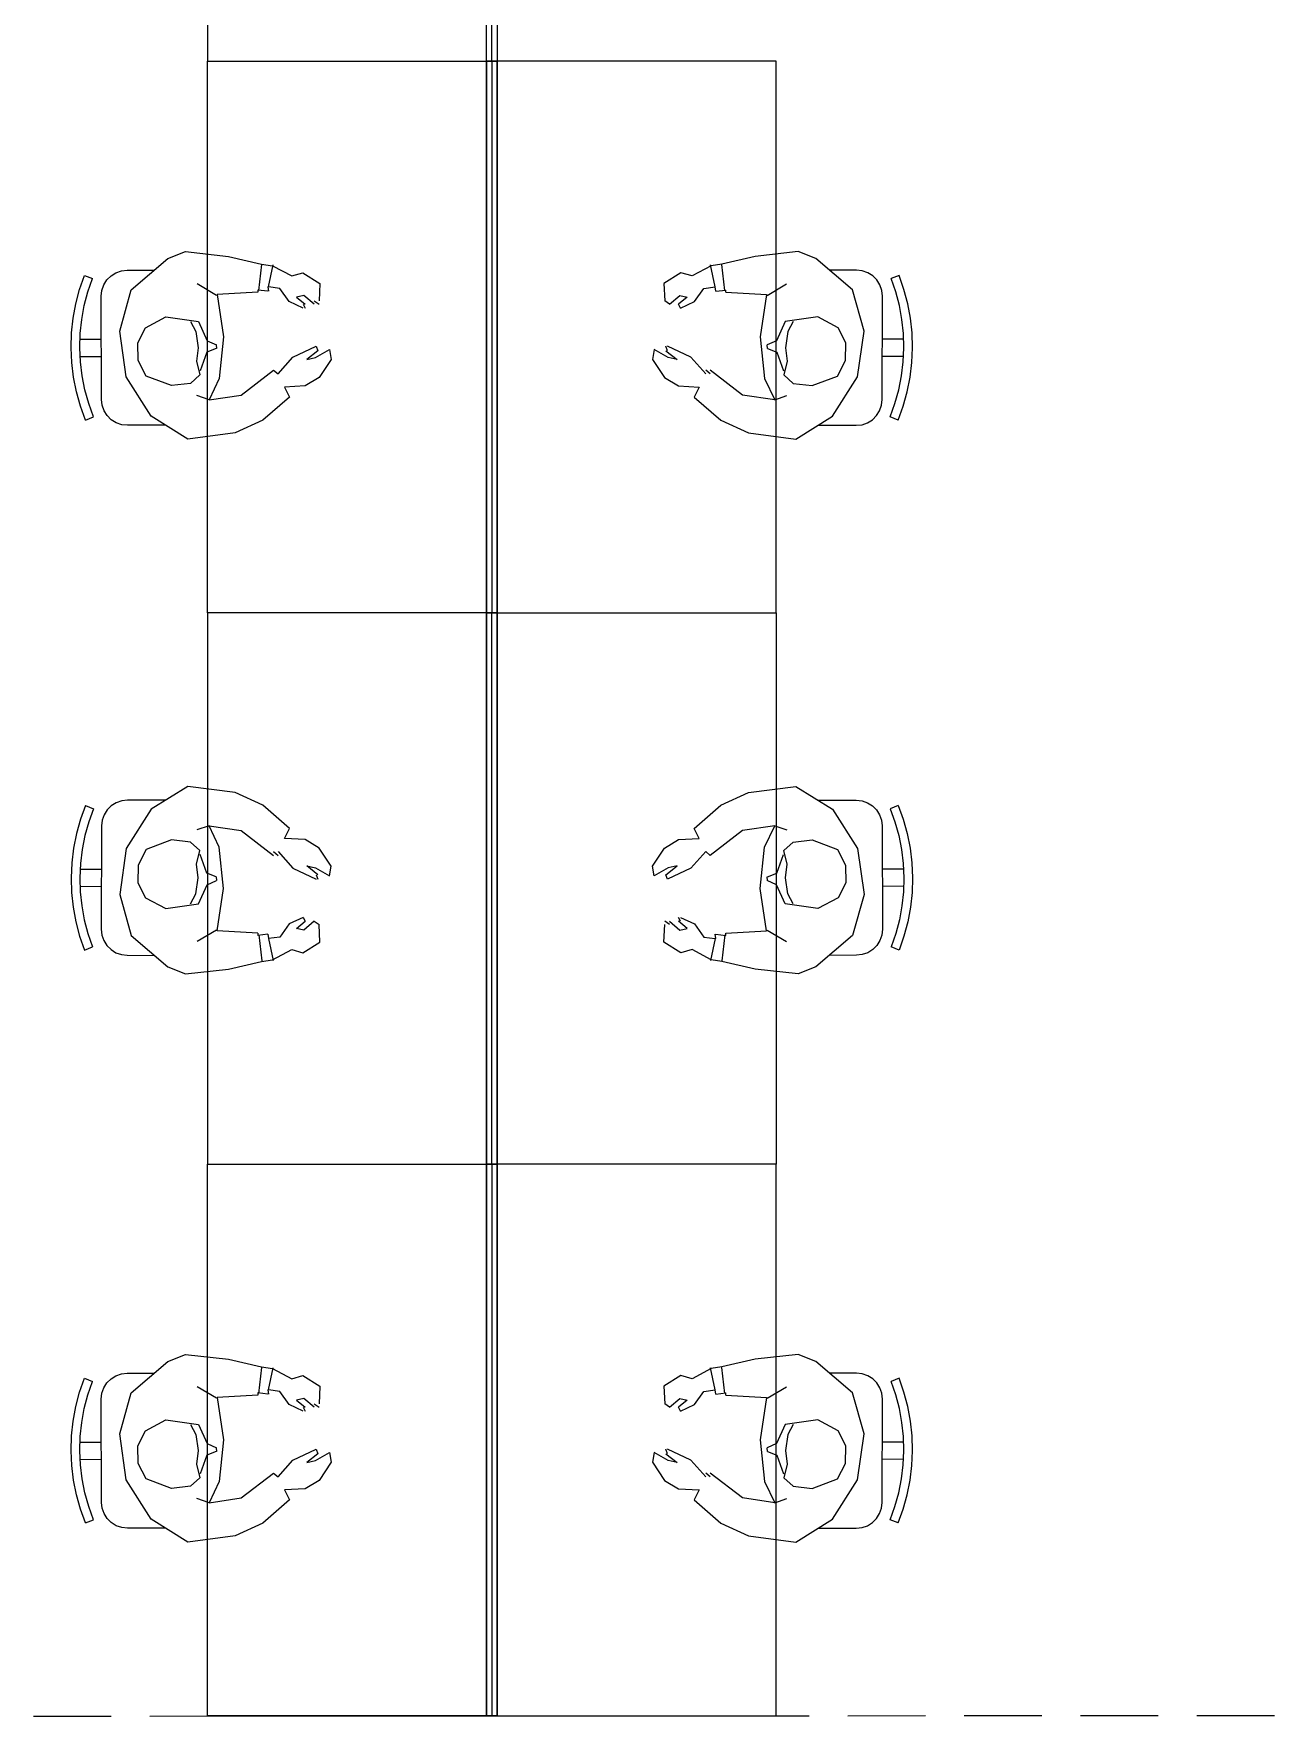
# Model space of a CAD drawing. Extents: x 0 to 23.4, y 0 to 16.5.
# Drawn here: x 3.07 to 4.015, y 8.466 to 9.748 of the extents above; entities that cross this region are included whole.
import ezdxf

# ---------------------------------------------------------------- set-up
doc = ezdxf.new("R2010")
doc.units = 0
doc.layers.get('0').update_dxf_attribs({"linetype": 'CONTINUOUS'})

msp = doc.modelspace()

# ---------------------------------------------------------------- linework, layer by layer
at = {"color": 0}
for points in [[(3.20215, 10.1465), (3.20215, 9.72657)], [(3.41868, 9.72657), (3.41868, 10.1465)], [(3.20215, 9.30664), (3.20215, 9.72657)], [(3.20215, 9.72657), (3.41868, 9.72657)], [(3.20215, 9.72657), (3.41868, 9.72657)], [(3.63519, 9.72657), (3.41868, 9.72657)], [(3.41868, 9.72657), (3.41868, 9.30664)], [(3.41868, 9.72657), (3.41868, 9.30664)], [(3.63519, 9.30664), (3.63519, 9.72657)], [(3.14393, 9.5524), (3.17188, 9.57633)], [(3.17188, 9.57633), (3.18549, 9.58165)], [(3.18549, 9.58165), (3.21815, 9.57801)], [(3.21815, 9.57801), (3.24337, 9.57215)], [(3.24115, 9.55197), (3.24354, 9.57167)], [(3.24337, 9.57215), (3.25168, 9.57086)], [(3.59392, 9.57215), (3.58567, 9.57086)], [(3.59619, 9.55197), (3.59381, 9.57167)], [(3.61919, 9.57801), (3.59392, 9.57215)], [(3.65186, 9.58165), (3.61919, 9.57801)], [(3.66547, 9.57633), (3.65186, 9.58165)], [(3.69342, 9.5524), (3.66547, 9.57633)], [(3.10926, 9.45335), (3.10542, 9.46392), (3.10238, 9.47483), (3.10015, 9.48589), (3.09879, 9.49707), (3.09825, 9.50836), (3.09864, 9.51964), (3.09982, 9.53088), (3.10189, 9.54194), (3.10476, 9.55285), (3.10851, 9.56353)], [(3.11535, 9.45583), (3.11165, 9.46593), (3.10872, 9.47635), (3.10661, 9.48693), (3.10531, 9.49761), (3.10482, 9.50836), (3.10514, 9.51915), (3.10633, 9.52983), (3.10829, 9.54047), (3.11106, 9.55089), (3.11458, 9.56104)], [(3.10851, 9.56353), (3.11458, 9.56104)], [(3.12125, 9.54769), (3.12175, 9.55208), (3.12321, 9.55626), (3.12554, 9.56), (3.12864, 9.5631), (3.13238, 9.56549), (3.13656, 9.56694), (3.1409, 9.56743)], [(3.1409, 9.56743), (3.16151, 9.56749)], [(3.24849, 9.55474), (3.25206, 9.5715)], [(3.25168, 9.57086), (3.26622, 9.5631)], [(3.26622, 9.5631), (3.27462, 9.56554)], [(3.27462, 9.56554), (3.28765, 9.5574)], [(3.56272, 9.56554), (3.54964, 9.5574)], [(3.57113, 9.5631), (3.56272, 9.56554)], [(3.58567, 9.57086), (3.57113, 9.5631)], [(3.58886, 9.55474), (3.58529, 9.5715)], [(3.69646, 9.56743), (3.67583, 9.56749)], [(3.7161, 9.54769), (3.7156, 9.55208), (3.71414, 9.55626), (3.71181, 9.56), (3.70871, 9.5631), (3.70497, 9.56549), (3.70079, 9.56694), (3.69646, 9.56743)], [(3.722, 9.45583), (3.72569, 9.46593), (3.72863, 9.47635), (3.73074, 9.48693), (3.73204, 9.49761), (3.73253, 9.50836), (3.73215, 9.51915), (3.73101, 9.52983), (3.72906, 9.54047), (3.72629, 9.55089), (3.72276, 9.56104)], [(3.72885, 9.56353), (3.72276, 9.56104)], [(3.72808, 9.45335), (3.73193, 9.46392), (3.73497, 9.47483), (3.73719, 9.48589), (3.73856, 9.49707), (3.7391, 9.50836), (3.73872, 9.51964), (3.73753, 9.53088), (3.73546, 9.54194), (3.73253, 9.55285), (3.72885, 9.56353)], [(3.12142, 9.46897), (3.12125, 9.54769)], [(3.13525, 9.52115), (3.14393, 9.5524)], [(3.2091, 9.54829), (3.19428, 9.55701)], [(3.2404, 9.55072), (3.20947, 9.54893)], [(3.20947, 9.54893), (3.21431, 9.5166)], [(3.2404, 9.55236), (3.24056, 9.55072)], [(3.24815, 9.55149), (3.24056, 9.55236)], [(3.24815, 9.55474), (3.24849, 9.55149)], [(3.25726, 9.55354), (3.24849, 9.55474)], [(3.26432, 9.54351), (3.25726, 9.55354)], [(3.27544, 9.54824), (3.26992, 9.54693)], [(3.26992, 9.54693), (3.27647, 9.54156)], [(3.28336, 9.54156), (3.27544, 9.54824)], [(3.28765, 9.5574), (3.28706, 9.544)], [(3.54964, 9.5574), (3.55029, 9.544)], [(3.55399, 9.54156), (3.5619, 9.54824)], [(3.56743, 9.54693), (3.56087, 9.54156)], [(3.5619, 9.54824), (3.56743, 9.54693)], [(3.57303, 9.54351), (3.58008, 9.55354)], [(3.58008, 9.55354), (3.58886, 9.55474)], [(3.58914, 9.55149), (3.58886, 9.55474)], [(3.58914, 9.55149), (3.59679, 9.55236)], [(3.59694, 9.55072), (3.59679, 9.55236)], [(3.59694, 9.55072), (3.62782, 9.54893)], [(3.62782, 9.54893), (3.62304, 9.5166)], [(3.62825, 9.54829), (3.64307, 9.55701)], [(3.7021, 9.52115), (3.69342, 9.5524)], [(3.71593, 9.46897), (3.7161, 9.54769)], [(3.27507, 9.53857), (3.26432, 9.54351)], [(3.27507, 9.54156), (3.27647, 9.53857)], [(3.28336, 9.544), (3.28706, 9.54156)], [(3.55399, 9.54156), (3.55029, 9.544)], [(3.56228, 9.53857), (3.56087, 9.54156)], [(3.56228, 9.53857), (3.57303, 9.54351)], [(3.14014, 9.48617), (3.13525, 9.52115)], [(3.14919, 9.51221), (3.15489, 9.52365)], [(3.15489, 9.52365), (3.17036, 9.53196)], [(3.17036, 9.53196), (3.19521, 9.52838)], [(3.18924, 9.52832), (3.19325, 9.52072)], [(3.19325, 9.52072), (3.19499, 9.50842)], [(3.19521, 9.52838), (3.20199, 9.51372)], [(3.64214, 9.52838), (3.63536, 9.51372)], [(3.66699, 9.53196), (3.64214, 9.52838)], [(3.6441, 9.52072), (3.64236, 9.50842)], [(3.64811, 9.52832), (3.6441, 9.52072)], [(3.68246, 9.52365), (3.66699, 9.53196)], [(3.68815, 9.51221), (3.68246, 9.52365)], [(3.69721, 9.48617), (3.7021, 9.52115)], [(3.10482, 9.51492), (3.12131, 9.51497)], [(3.14925, 9.49875), (3.14919, 9.51221)], [(3.19499, 9.50842), (3.19368, 9.49815)], [(3.20865, 9.50771), (3.20167, 9.50499)], [(3.20199, 9.51372), (3.20904, 9.51053)], [(3.20865, 9.51053), (3.20904, 9.50771)], [(3.21431, 9.5166), (3.21099, 9.48503)], [(3.26719, 9.50119), (3.28494, 9.5095)], [(3.28494, 9.5095), (3.28624, 9.50608)], [(3.5524, 9.50608), (3.55111, 9.5095)], [(3.57015, 9.50119), (3.5524, 9.5095)], [(3.62304, 9.5166), (3.62636, 9.48503)], [(3.63536, 9.51372), (3.62831, 9.51053)], [(3.62869, 9.50771), (3.62831, 9.51053)], [(3.62869, 9.50771), (3.63569, 9.50499)], [(3.64236, 9.50842), (3.64367, 9.49815)], [(3.6881, 9.49875), (3.68815, 9.51221)], [(3.73253, 9.51492), (3.71599, 9.51497)], [(3.10487, 9.50179), (3.12136, 9.50185)], [(3.15549, 9.48687), (3.14925, 9.49875)], [(3.19368, 9.49815), (3.19635, 9.48774)], [(3.20167, 9.50499), (3.19656, 9.49078)], [(3.25581, 9.48844), (3.26719, 9.50119)], [(3.28624, 9.50608), (3.27767, 9.49935)], [(3.27767, 9.49935), (3.28429, 9.50087)], [(3.28429, 9.50087), (3.29503, 9.50706)], [(3.29622, 9.49957), (3.28728, 9.48579)], [(3.29503, 9.50706), (3.29622, 9.49957)], [(3.54232, 9.50706), (3.54107, 9.49957)], [(3.54107, 9.49957), (3.55007, 9.48579)], [(3.55306, 9.50087), (3.54232, 9.50706)], [(3.55111, 9.50608), (3.55968, 9.49935)], [(3.55968, 9.49935), (3.55306, 9.50087)], [(3.58154, 9.48844), (3.57015, 9.50119)], [(3.63569, 9.50499), (3.64079, 9.49078)], [(3.64367, 9.49815), (3.641, 9.48774)], [(3.68186, 9.48687), (3.6881, 9.49875)], [(3.73247, 9.50179), (3.71599, 9.50185)], [(3.15918, 9.45622), (3.14014, 9.48617)], [(3.17464, 9.47971), (3.15549, 9.48687)], [(3.19635, 9.48774), (3.18918, 9.48128)], [(3.21099, 9.48503), (3.20329, 9.46881)], [(3.22771, 9.47239), (3.2525, 9.49143)], [(3.2525, 9.49143), (3.25581, 9.48844)], [(3.28728, 9.48579), (3.27647, 9.47944)], [(3.55007, 9.48579), (3.56087, 9.47944)], [(3.58485, 9.48844), (3.58154, 9.49143)], [(3.60965, 9.47239), (3.58485, 9.49143)], [(3.62636, 9.48503), (3.63406, 9.46881)], [(3.641, 9.48774), (3.64817, 9.48128)], [(3.66271, 9.47971), (3.68186, 9.48687)], [(3.67817, 9.45622), (3.69721, 9.48617)], [(3.18918, 9.48128), (3.17464, 9.47971)], [(3.20329, 9.46881), (3.19407, 9.47194)], [(3.20329, 9.46881), (3.22771, 9.47239)], [(3.26465, 9.47086), (3.24414, 9.45318)], [(3.27647, 9.47944), (3.26079, 9.47846)], [(3.26079, 9.47846), (3.26465, 9.47086)], [(3.56087, 9.47944), (3.57656, 9.47846)], [(3.57656, 9.47846), (3.57269, 9.47086)], [(3.57269, 9.47086), (3.59315, 9.45318)], [(3.63406, 9.46881), (3.60965, 9.47239)], [(3.63406, 9.46881), (3.64328, 9.47194)], [(3.64817, 9.48128), (3.66271, 9.47971)], [(3.14117, 9.44933), (3.13678, 9.44982), (3.1326, 9.45128), (3.12885, 9.45361), (3.12576, 9.45671), (3.12337, 9.46044), (3.1219, 9.46463), (3.12142, 9.46897)], [(3.18713, 9.43881), (3.15918, 9.45622)], [(3.65022, 9.43881), (3.67817, 9.45622)], [(3.69618, 9.44933), (3.70057, 9.44982), (3.70475, 9.45128), (3.7085, 9.45361), (3.71158, 9.45671), (3.71392, 9.46044), (3.71539, 9.46463), (3.71593, 9.46897)], [(3.10926, 9.45335), (3.11535, 9.45583)], [(3.17014, 9.44937), (3.14117, 9.44933)], [(3.22331, 9.44353), (3.18713, 9.43881)], [(3.24414, 9.45318), (3.22331, 9.44353)], [(3.59315, 9.45318), (3.61404, 9.44353)], [(3.61404, 9.44353), (3.65022, 9.43881)], [(3.66721, 9.44937), (3.69618, 9.44933)], [(3.72808, 9.45335), (3.722, 9.45583)], [(3.20215, 9.30664), (3.20215, 8.88672)], [(3.41868, 9.30664), (3.20215, 9.30664)], [(3.41868, 9.30664), (3.20215, 9.30664)], [(3.41471, 9.30664), (3.41868, 9.30664)], [(3.41471, 9.30664), (3.41868, 9.30664)], [(3.41868, 8.88672), (3.41868, 9.30664)], [(3.41868, 9.30664), (3.63519, 9.30664)], [(3.42264, 9.30664), (3.41868, 9.30664)], [(3.41868, 9.30664), (3.63519, 9.30664)], [(3.42264, 9.30664), (3.41868, 9.30664)], [(3.41868, 8.88672), (3.41868, 9.30664)], [(3.63519, 9.30664), (3.63519, 8.88672)], [(3.18713, 9.17443), (3.15918, 9.15701)], [(3.22331, 9.16976), (3.18713, 9.17443)], [(3.61404, 9.16976), (3.65022, 9.17443)], [(3.65022, 9.17443), (3.67817, 9.15701)], [(3.14117, 9.1639), (3.13678, 9.16342), (3.1326, 9.16194), (3.12885, 9.15961), (3.12576, 9.15653), (3.12337, 9.15278), (3.1219, 9.14865), (3.12142, 9.14426)], [(3.17014, 9.16385), (3.14117, 9.1639)], [(3.24414, 9.16004), (3.22331, 9.16976)], [(3.59315, 9.16004), (3.61404, 9.16976)], [(3.66721, 9.16385), (3.69618, 9.1639)], [(3.69618, 9.1639), (3.70057, 9.16342), (3.70475, 9.16194), (3.7085, 9.15961), (3.71158, 9.15653), (3.71392, 9.15278), (3.71539, 9.14865), (3.71593, 9.14426)], [(3.10926, 9.15989), (3.10542, 9.14931), (3.10238, 9.1384), (3.10015, 9.12733), (3.09879, 9.11615), (3.09825, 9.10488), (3.09864, 9.09358), (3.09982, 9.08236), (3.10189, 9.07129), (3.10476, 9.06039), (3.10851, 9.04969)], [(3.11535, 9.15739), (3.11165, 9.14729), (3.10872, 9.13687), (3.10661, 9.12636), (3.10531, 9.11561), (3.10482, 9.10488), (3.10514, 9.09407), (3.10633, 9.08339), (3.10829, 9.07275), (3.11106, 9.06233), (3.11458, 9.05219)], [(3.10926, 9.15989), (3.11535, 9.15739)], [(3.15918, 9.15701), (3.14014, 9.12706)], [(3.26465, 9.14242), (3.24414, 9.16004)], [(3.57269, 9.14242), (3.59315, 9.16004)], [(3.67817, 9.15701), (3.69721, 9.12706)], [(3.72808, 9.15989), (3.722, 9.15739)], [(3.722, 9.15739), (3.72569, 9.14729), (3.72863, 9.13687), (3.73074, 9.12636), (3.73204, 9.11561), (3.73253, 9.10488), (3.73215, 9.09407), (3.73101, 9.08339), (3.72906, 9.07275), (3.72629, 9.06233), (3.72276, 9.05219)], [(3.72808, 9.15989), (3.73193, 9.14931), (3.73497, 9.1384), (3.73719, 9.12733), (3.73856, 9.11615), (3.7391, 9.10488), (3.73872, 9.09358), (3.73753, 9.08236), (3.73546, 9.07129), (3.73253, 9.06039), (3.72885, 9.04969)], [(3.12142, 9.14426), (3.12125, 9.06554)], [(3.20329, 9.14442), (3.19407, 9.14128)], [(3.20329, 9.14442), (3.22771, 9.14085)], [(3.21099, 9.12819), (3.20329, 9.14442)], [(3.22771, 9.14085), (3.2525, 9.12185)], [(3.26079, 9.13476), (3.26465, 9.14242)], [(3.57656, 9.13476), (3.57269, 9.14242)], [(3.60965, 9.14085), (3.58485, 9.12185)], [(3.63406, 9.14442), (3.60965, 9.14085)], [(3.62636, 9.12819), (3.63406, 9.14442)], [(3.63406, 9.14442), (3.64328, 9.14128)], [(3.71593, 9.14426), (3.7161, 9.06554)], [(3.14014, 9.12706), (3.13525, 9.09207)], [(3.15549, 9.12636), (3.14925, 9.11447)], [(3.17464, 9.13357), (3.15549, 9.12636)], [(3.18918, 9.13194), (3.17464, 9.13357)], [(3.19635, 9.12549), (3.18918, 9.13194)], [(3.19368, 9.11507), (3.19635, 9.12549)], [(3.21431, 9.09668), (3.21099, 9.12819)], [(3.2525, 9.12478), (3.25581, 9.12185)], [(3.25581, 9.12478), (3.26719, 9.11208)], [(3.27647, 9.13385), (3.26079, 9.13476)], [(3.28728, 9.12744), (3.27647, 9.13385)], [(3.29622, 9.11367), (3.28728, 9.12744)], [(3.54107, 9.11367), (3.55007, 9.12744)], [(3.55007, 9.12744), (3.56087, 9.13385)], [(3.56087, 9.13385), (3.57656, 9.13476)], [(3.58154, 9.12478), (3.57015, 9.11208)], [(3.58485, 9.12185), (3.58154, 9.12478)], [(3.62304, 9.09668), (3.62636, 9.12819)], [(3.641, 9.12549), (3.64817, 9.13194)], [(3.64367, 9.11507), (3.641, 9.12549)], [(3.64817, 9.13194), (3.66271, 9.13357)], [(3.66271, 9.13357), (3.68186, 9.12636)], [(3.68186, 9.12636), (3.6881, 9.11447)], [(3.69721, 9.12706), (3.7021, 9.09207)], [(3.10487, 9.11143), (3.12136, 9.11139)], [(3.14925, 9.11447), (3.14919, 9.10101)], [(3.19499, 9.10482), (3.19368, 9.11507)], [(3.20167, 9.10824), (3.19656, 9.12244)], [(3.26719, 9.11208), (3.28494, 9.10374)], [(3.27767, 9.11387), (3.28429, 9.11236)], [(3.28624, 9.10715), (3.27767, 9.11387)], [(3.28429, 9.11236), (3.29503, 9.10618)], [(3.29503, 9.10618), (3.29622, 9.11367)], [(3.54232, 9.10618), (3.54107, 9.11367)], [(3.55306, 9.11236), (3.54232, 9.10618)], [(3.55111, 9.10715), (3.55968, 9.11387)], [(3.57015, 9.11208), (3.5524, 9.10374)], [(3.55968, 9.11387), (3.55306, 9.11236)], [(3.63569, 9.10824), (3.64079, 9.12244)], [(3.64236, 9.10482), (3.64367, 9.11507)], [(3.6881, 9.11447), (3.68815, 9.10101)], [(3.73247, 9.11143), (3.71599, 9.11139)], [(3.10482, 9.09831), (3.12131, 9.09825)], [(3.14919, 9.10101), (3.15489, 9.08963)], [(3.19325, 9.0925), (3.19499, 9.10482)], [(3.19521, 9.08485), (3.20199, 9.0995)], [(3.20865, 9.10558), (3.20167, 9.10824)], [(3.20199, 9.0995), (3.20904, 9.10271)], [(3.20865, 9.10558), (3.20904, 9.10271)], [(3.28494, 9.10715), (3.28624, 9.10374)], [(3.5524, 9.10374), (3.55111, 9.10715)], [(3.62869, 9.10271), (3.62831, 9.10558)], [(3.63536, 9.0995), (3.62831, 9.10271)], [(3.62869, 9.10558), (3.63569, 9.10824)], [(3.64214, 9.08485), (3.63536, 9.0995)], [(3.6441, 9.0925), (3.64236, 9.10482)], [(3.68815, 9.10101), (3.68246, 9.08963)], [(3.73253, 9.09831), (3.71599, 9.09825)], [(3.13525, 9.09207), (3.14393, 9.06088)], [(3.15489, 9.08963), (3.17036, 9.08128)], [(3.17036, 9.08128), (3.19521, 9.08485)], [(3.18924, 9.0849), (3.19325, 9.0925)], [(3.20947, 9.06429), (3.21431, 9.09668)], [(3.62782, 9.06429), (3.62304, 9.09668)], [(3.66699, 9.08128), (3.64214, 9.08485)], [(3.64811, 9.0849), (3.6441, 9.0925)], [(3.68246, 9.08963), (3.66699, 9.08128)], [(3.7021, 9.09207), (3.69342, 9.06088)], [(3.27507, 9.07465), (3.26432, 9.06972)], [(3.27507, 9.07465), (3.27647, 9.07167)], [(3.56228, 9.07167), (3.56087, 9.07465)], [(3.56228, 9.07465), (3.57303, 9.06972)], [(3.12125, 9.06554), (3.12175, 9.06114), (3.12321, 9.05697), (3.12554, 9.05322), (3.12864, 9.05013), (3.13238, 9.04775), (3.13656, 9.04628), (3.1409, 9.04579)], [(3.14393, 9.06088), (3.17188, 9.03689)], [(3.2091, 9.06494), (3.19428, 9.05621)], [(3.2404, 9.0625), (3.20947, 9.06429)], [(3.2404, 9.0625), (3.24056, 9.06088)], [(3.24815, 9.06174), (3.24056, 9.06088)], [(3.24115, 9.06125), (3.24354, 9.04161)], [(3.24815, 9.06174), (3.24849, 9.05849)], [(3.25726, 9.05968), (3.24849, 9.05849)], [(3.26432, 9.06972), (3.25726, 9.05968)], [(3.26992, 9.06629), (3.27647, 9.07167)], [(3.27544, 9.065), (3.26992, 9.06629)], [(3.28336, 9.07167), (3.27544, 9.065)], [(3.28336, 9.07167), (3.28706, 9.06922)], [(3.28765, 9.05583), (3.28706, 9.06922)], [(3.54964, 9.05583), (3.55029, 9.06922)], [(3.55399, 9.06922), (3.55029, 9.07167)], [(3.55399, 9.07167), (3.5619, 9.065)], [(3.56743, 9.06629), (3.56087, 9.07167)], [(3.5619, 9.065), (3.56743, 9.06629)], [(3.57303, 9.06972), (3.58008, 9.05968)], [(3.58008, 9.05968), (3.58886, 9.05849)], [(3.58914, 9.05849), (3.58886, 9.06174)], [(3.58914, 9.06174), (3.59679, 9.06088)], [(3.59619, 9.06125), (3.59381, 9.04161)], [(3.59694, 9.06088), (3.59679, 9.0625)], [(3.59694, 9.0625), (3.62782, 9.06429)], [(3.62825, 9.06494), (3.64307, 9.05621)], [(3.69342, 9.06088), (3.66547, 9.03689)], [(3.7161, 9.06554), (3.7156, 9.06114), (3.71414, 9.05697), (3.71181, 9.05322), (3.70871, 9.05013), (3.70497, 9.04775), (3.70079, 9.04628), (3.69646, 9.04579)], [(3.10851, 9.04969), (3.11458, 9.05219)], [(3.24849, 9.05849), (3.25206, 9.04172)], [(3.25168, 9.04238), (3.26622, 9.05018)], [(3.26622, 9.05018), (3.27462, 9.04769)], [(3.27462, 9.04769), (3.28765, 9.05583)], [(3.56272, 9.04769), (3.54964, 9.05583)], [(3.57113, 9.05018), (3.56272, 9.04769)], [(3.58567, 9.04238), (3.57113, 9.05018)], [(3.58886, 9.05849), (3.58529, 9.04172)], [(3.72885, 9.04969), (3.72276, 9.05219)], [(3.1409, 9.04579), (3.16151, 9.04574)], [(3.17188, 9.03689), (3.18549, 9.03162)], [(3.18549, 9.03162), (3.21815, 9.03521)], [(3.21815, 9.03521), (3.24337, 9.04107)], [(3.24337, 9.04107), (3.25168, 9.04238)], [(3.59392, 9.04107), (3.58567, 9.04238)], [(3.61919, 9.03521), (3.59392, 9.04107)], [(3.65186, 9.03162), (3.61919, 9.03521)], [(3.66547, 9.03689), (3.65186, 9.03162)], [(3.69646, 9.04579), (3.67583, 9.04574)], [(3.20215, 8.88672), (3.41868, 8.88672)], [(3.20215, 8.46674), (3.20215, 8.88672)], [(3.20215, 8.88672), (3.41868, 8.88672)], [(3.63519, 8.88672), (3.41868, 8.88672)], [(3.63519, 8.88672), (3.41868, 8.88672)], [(3.41868, 8.88672), (3.41868, 8.46674)], [(3.41868, 8.88672), (3.41868, 8.46674)], [(3.63519, 8.46674), (3.63519, 8.88672)], [(3.17188, 8.73649), (3.18549, 8.74175)], [(3.18549, 8.74175), (3.21815, 8.73817)], [(3.65186, 8.74175), (3.61919, 8.73817)], [(3.66547, 8.73649), (3.65186, 8.74175)], [(3.12125, 8.70785), (3.12175, 8.71224), (3.12321, 8.71642), (3.12554, 8.72017), (3.12864, 8.72325), (3.13238, 8.72564), (3.13656, 8.72711), (3.1409, 8.7276)], [(3.1409, 8.7276), (3.16151, 8.72765)], [(3.14393, 8.71257), (3.17188, 8.73649)], [(3.21815, 8.73817), (3.24337, 8.73232)], [(3.24115, 8.71213), (3.24354, 8.73182)], [(3.24337, 8.73232), (3.25168, 8.73101)], [(3.24849, 8.7149), (3.25206, 8.73167)], [(3.25168, 8.73101), (3.26622, 8.72325)], [(3.58567, 8.73101), (3.57113, 8.72325)], [(3.58886, 8.7149), (3.58529, 8.73167)], [(3.59392, 8.73232), (3.58567, 8.73101)], [(3.59619, 8.71213), (3.59381, 8.73182)], [(3.61919, 8.73817), (3.59392, 8.73232)], [(3.69342, 8.71257), (3.66547, 8.73649)], [(3.69646, 8.7276), (3.67583, 8.72765)], [(3.7161, 8.70785), (3.7156, 8.71224), (3.71414, 8.71642), (3.71181, 8.72017), (3.70871, 8.72325), (3.70497, 8.72564), (3.70079, 8.72711), (3.69646, 8.7276)], [(3.10926, 8.6135), (3.10542, 8.62408), (3.10238, 8.63499), (3.10015, 8.64606), (3.09879, 8.65722), (3.09825, 8.66851), (3.09864, 8.67979), (3.09982, 8.69103), (3.10189, 8.7021), (3.10476, 8.713), (3.10851, 8.72368)], [(3.11535, 8.616), (3.11165, 8.62608), (3.10872, 8.6365), (3.10661, 8.64703), (3.10531, 8.65776), (3.10482, 8.66851), (3.10514, 8.67931), (3.10633, 8.69), (3.10829, 8.70063), (3.11106, 8.71104), (3.11458, 8.72119)], [(3.10851, 8.72368), (3.11458, 8.72119)], [(3.2091, 8.70844), (3.19428, 8.71718)], [(3.24815, 8.7149), (3.24849, 8.71164)], [(3.25726, 8.71371), (3.24849, 8.7149)], [(3.26432, 8.70367), (3.25726, 8.71371)], [(3.26622, 8.72325), (3.27462, 8.72569)], [(3.27462, 8.72569), (3.28765, 8.71756)], [(3.28765, 8.71756), (3.28706, 8.70415)], [(3.56272, 8.72569), (3.54964, 8.71756)], [(3.54964, 8.71756), (3.55029, 8.70415)], [(3.57113, 8.72325), (3.56272, 8.72569)], [(3.57303, 8.70367), (3.58008, 8.71371)], [(3.58008, 8.71371), (3.58886, 8.7149)], [(3.58914, 8.71164), (3.58886, 8.7149)], [(3.62825, 8.70844), (3.64307, 8.71718)], [(3.722, 8.616), (3.72569, 8.62608), (3.72863, 8.6365), (3.73074, 8.64703), (3.73204, 8.65776), (3.73253, 8.66851), (3.73215, 8.67931), (3.73101, 8.69), (3.72906, 8.70063), (3.72629, 8.71104), (3.72276, 8.72119)], [(3.72885, 8.72368), (3.72276, 8.72119)], [(3.72808, 8.6135), (3.73193, 8.62408), (3.73497, 8.63499), (3.73719, 8.64606), (3.73856, 8.65722), (3.7391, 8.66851), (3.73872, 8.67979), (3.73753, 8.69103), (3.73546, 8.7021), (3.73253, 8.713), (3.72885, 8.72368)], [(3.12142, 8.62913), (3.12125, 8.70785)], [(3.13525, 8.68132), (3.14393, 8.71257)], [(3.2404, 8.71089), (3.20947, 8.7091)], [(3.20947, 8.7091), (3.21431, 8.67676)], [(3.2404, 8.71251), (3.24056, 8.71089)], [(3.24815, 8.71164), (3.24056, 8.71251)], [(3.27507, 8.69874), (3.26432, 8.70367)], [(3.27544, 8.70839), (3.26992, 8.70708)], [(3.26992, 8.70708), (3.27647, 8.70171)], [(3.27507, 8.70171), (3.27647, 8.69874)], [(3.28336, 8.70171), (3.27544, 8.70839)], [(3.28336, 8.70415), (3.28706, 8.70171)], [(3.55399, 8.70171), (3.55029, 8.70415)], [(3.55399, 8.70171), (3.5619, 8.70839)], [(3.56743, 8.70708), (3.56087, 8.70171)], [(3.56228, 8.69874), (3.56087, 8.70171)], [(3.5619, 8.70839), (3.56743, 8.70708)], [(3.56228, 8.69874), (3.57303, 8.70367)], [(3.58914, 8.71164), (3.59679, 8.71251)], [(3.59694, 8.71089), (3.59679, 8.71251)], [(3.59694, 8.71089), (3.62782, 8.7091)], [(3.62782, 8.7091), (3.62304, 8.67676)], [(3.7021, 8.68132), (3.69342, 8.71257)], [(3.71593, 8.62913), (3.7161, 8.70785)], [(3.15489, 8.68375), (3.17036, 8.69211)], [(3.17036, 8.69211), (3.19521, 8.68853)], [(3.18924, 8.68847), (3.19325, 8.68088)], [(3.19521, 8.68853), (3.20199, 8.67389)], [(3.64214, 8.68853), (3.63536, 8.67389)], [(3.66699, 8.69211), (3.64214, 8.68853)], [(3.64811, 8.68847), (3.6441, 8.68088)], [(3.68246, 8.68375), (3.66699, 8.69211)], [(3.10482, 8.67507), (3.12131, 8.67513)], [(3.14014, 8.64632), (3.13525, 8.68132)], [(3.14919, 8.67236), (3.15489, 8.68375)], [(3.19325, 8.68088), (3.19499, 8.66857)], [(3.21431, 8.67676), (3.21099, 8.64518)], [(3.62304, 8.67676), (3.62636, 8.64518)], [(3.6441, 8.68088), (3.64236, 8.66857)], [(3.68815, 8.67236), (3.68246, 8.68375)], [(3.69721, 8.64632), (3.7021, 8.68132)], [(3.73253, 8.67507), (3.71599, 8.67513)], [(3.10487, 8.66194), (3.12136, 8.662)], [(3.14925, 8.6589), (3.14919, 8.67236)], [(3.19499, 8.66857), (3.19368, 8.65831)], [(3.20167, 8.66515), (3.19656, 8.65093)], [(3.20865, 8.66786), (3.20167, 8.66515)], [(3.20199, 8.67389), (3.20904, 8.67068)], [(3.20865, 8.67068), (3.20904, 8.66786)], [(3.26719, 8.66135), (3.28494, 8.66965)], [(3.28624, 8.66624), (3.27767, 8.6595)], [(3.28429, 8.66103), (3.29503, 8.66721)], [(3.28494, 8.66965), (3.28624, 8.66624)], [(3.29503, 8.66721), (3.29622, 8.65972)], [(3.54232, 8.66721), (3.54107, 8.65972)], [(3.55306, 8.66103), (3.54232, 8.66721)], [(3.5524, 8.66624), (3.55111, 8.66965)], [(3.55111, 8.66624), (3.55968, 8.6595)], [(3.57015, 8.66135), (3.5524, 8.66965)], [(3.63536, 8.67389), (3.62831, 8.67068)], [(3.62869, 8.66786), (3.62831, 8.67068)], [(3.62869, 8.66786), (3.63569, 8.66515)], [(3.63569, 8.66515), (3.64079, 8.65093)], [(3.64236, 8.66857), (3.64367, 8.65831)], [(3.6881, 8.6589), (3.68815, 8.67236)], [(3.73247, 8.66194), (3.71599, 8.662)], [(3.15549, 8.64703), (3.14925, 8.6589)], [(3.19368, 8.65831), (3.19635, 8.64789)], [(3.22771, 8.63254), (3.2525, 8.65153)], [(3.2525, 8.65153), (3.25581, 8.6486)], [(3.25581, 8.6486), (3.26719, 8.66135)], [(3.27767, 8.6595), (3.28429, 8.66103)], [(3.29622, 8.65972), (3.28728, 8.64594)], [(3.54107, 8.65972), (3.55007, 8.64594)], [(3.55968, 8.6595), (3.55306, 8.66103)], [(3.58154, 8.6486), (3.57015, 8.66135)], [(3.58485, 8.6486), (3.58154, 8.65153)], [(3.60965, 8.63254), (3.58485, 8.65153)], [(3.64367, 8.65831), (3.641, 8.64789)], [(3.68186, 8.64703), (3.6881, 8.6589)], [(3.15918, 8.61638), (3.14014, 8.64632)], [(3.17464, 8.63981), (3.15549, 8.64703)], [(3.18918, 8.64144), (3.17464, 8.63981)], [(3.19635, 8.64789), (3.18918, 8.64144)], [(3.21099, 8.64518), (3.20329, 8.62896)], [(3.27647, 8.63954), (3.26079, 8.63861)], [(3.26079, 8.63861), (3.26465, 8.63103)], [(3.28728, 8.64594), (3.27647, 8.63954)], [(3.55007, 8.64594), (3.56087, 8.63954)], [(3.56087, 8.63954), (3.57656, 8.63861)], [(3.57656, 8.63861), (3.57269, 8.63103)], [(3.62636, 8.64518), (3.63406, 8.62896)], [(3.641, 8.64789), (3.64817, 8.64144)], [(3.64817, 8.64144), (3.66271, 8.63981)], [(3.66271, 8.63981), (3.68186, 8.64703)], [(3.67817, 8.61638), (3.69721, 8.64632)], [(3.14117, 8.60949), (3.13678, 8.60997), (3.1326, 8.61143), (3.12885, 8.61376), (3.12576, 8.61686), (3.12337, 8.62061), (3.1219, 8.62472), (3.12142, 8.62913)], [(3.20329, 8.62896), (3.19407, 8.63211)], [(3.20329, 8.62896), (3.22771, 8.63254)], [(3.26465, 8.63103), (3.24414, 8.61333)], [(3.57269, 8.63103), (3.59315, 8.61333)], [(3.63406, 8.62896), (3.60965, 8.63254)], [(3.63406, 8.62896), (3.64328, 8.63211)], [(3.69618, 8.60949), (3.70057, 8.60997), (3.70475, 8.61143), (3.7085, 8.61376), (3.71158, 8.61686), (3.71392, 8.62061), (3.71539, 8.62472), (3.71593, 8.62913)], [(3.10926, 8.6135), (3.11535, 8.616)], [(3.18713, 8.59896), (3.15918, 8.61638)], [(3.24414, 8.61333), (3.22331, 8.60363)], [(3.59315, 8.61333), (3.61404, 8.60363)], [(3.65022, 8.59896), (3.67817, 8.61638)], [(3.72808, 8.6135), (3.722, 8.616)], [(3.17014, 8.60954), (3.14117, 8.60949)], [(3.22331, 8.60363), (3.18713, 8.59896)], [(3.61404, 8.60363), (3.65022, 8.59896)], [(3.66721, 8.60954), (3.69618, 8.60949)], [(3.12879, 8.46625), (3.06972, 8.46625)], [(3.21739, 8.46631), (3.15831, 8.46625)], [(3.20215, 8.46674), (3.41471, 8.46674)], [(3.41868, 8.46674), (3.20215, 8.46674)], [(3.30593, 8.46631), (3.2469, 8.46631)], [(3.39453, 8.46636), (3.33544, 8.46636)], [(3.41471, 8.46674), (3.41868, 8.46674)], [(3.41868, 8.46674), (3.63519, 8.46674)], [(3.42264, 8.46674), (3.41868, 8.46674)], [(3.48313, 8.46642), (3.42404, 8.46636)], [(3.57167, 8.46647), (3.51264, 8.46642)], [(3.66026, 8.46647), (3.60118, 8.46647)], [(3.74886, 8.46653), (3.68978, 8.46647)], [(3.8374, 8.46658), (3.77838, 8.46653)], [(3.926, 8.46658), (3.86692, 8.46658)], [(4.0146, 8.46664), (3.95551, 8.46664)]]:
    msp.add_lwpolyline(points, dxfattribs=at)
for points in [[(3.41471, 9.72657), (3.41471, 10.1465), (3.42264, 10.1465), (3.42264, 9.72657), (3.41471, 9.72657)], [(3.42264, 9.72657), (3.42264, 9.30664), (3.41471, 9.30664), (3.41471, 9.72657), (3.42264, 9.72657)], [(3.41471, 9.72657), (3.41471, 9.30664), (3.42264, 9.30664), (3.42264, 9.72657), (3.41471, 9.72657)], [(3.42264, 8.88672), (3.42264, 9.30664), (3.41471, 9.30664), (3.41471, 8.88672), (3.42264, 8.88672)], [(3.41471, 8.88672), (3.41471, 9.30664), (3.42264, 9.30664), (3.42264, 8.88672), (3.41471, 8.88672)], [(3.42264, 8.88672), (3.42264, 8.46674), (3.41471, 8.46674), (3.41471, 8.88672), (3.42264, 8.88672)], [(3.41471, 8.88672), (3.41471, 8.46674), (3.42264, 8.46674), (3.42264, 8.88672), (3.41471, 8.88672)]]:
    msp.add_lwpolyline(points, close=True, dxfattribs=at)

doc.saveas('drawing.dxf')
